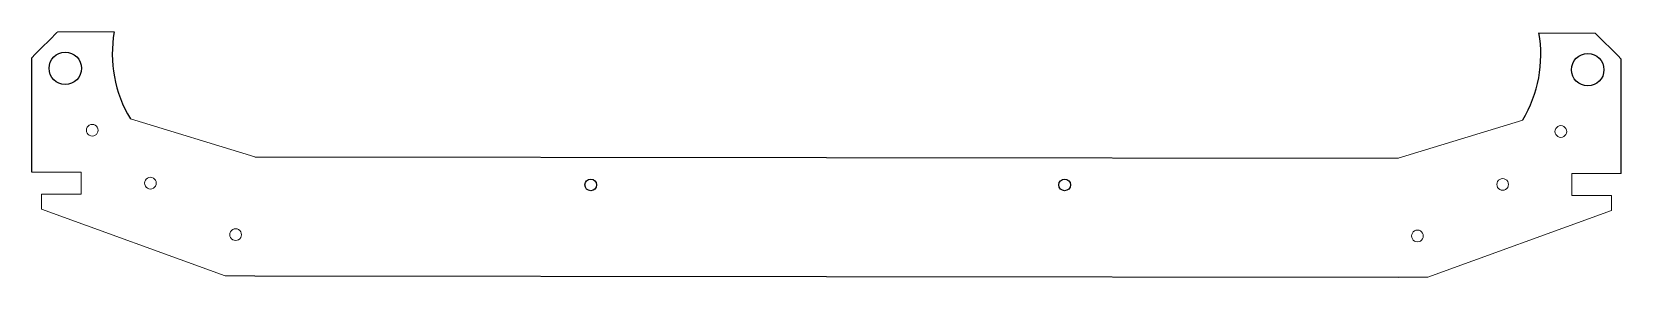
# Model space of a CAD drawing. Header units: millimetres. Extents: x 135 to 625, y 471 to 547.
import ezdxf

# ---------------------------------------------------------------- set-up
doc = ezdxf.new("R2010")
doc.units = ezdxf.units.MM
doc.header["$MEASUREMENT"] = 0
doc.layers.add('Layer 1', color=7, linetype='Continuous')

msp = doc.modelspace()

# ---------------------------------------------------------------- linework, layer by layer
for p, q in [((135.05, 503.34), (135.05, 538.63)), ((624.71, 502.91), (624.71, 538.2)), ((203.76, 508.02), (556.04, 507.62)), ((203.76, 471.34), (556.04, 470.94))]:
    msp.add_line(p, q)
for centre, radius in [((145.36, 535.36), 5), ((614.41, 534.93), 5), ((307.25, 499.42), 1.8), ((453.25, 499.42), 1.8)]:
    msp.add_circle(centre, radius)
for centre, start, end in [((198.84, 539.9), 170.0955, 211.0642), ((560.95, 539.56), 328.9358, 9.9045)]:
    msp.add_arc(centre, 39, start, end)
at = {"layer": 'Layer 1', "lineweight": 9}
for points in [[(135.05, 538.63), (137.57, 541.14), (143.06, 546.64), (143.06, 546.64)], [(160.43, 546.61), (160.43, 546.61), (143.1, 546.61), (143.1, 546.61)], [(599.37, 546.21), (599.37, 546.21), (616.7, 546.21), (616.7, 546.21)], [(624.71, 538.2), (622.2, 540.71), (616.7, 546.21), (616.7, 546.21)], [(165.44, 519.78), (165.44, 519.78), (203.76, 508.02), (203.76, 508.02)], [(594.36, 519.38), (594.36, 519.38), (556.04, 507.62), (556.04, 507.62)], [(151.94, 516.75), (151.94, 516.75), (151.88, 516.28), (151.88, 516.28)], [(151.88, 516.28), (151.88, 516.28), (151.94, 515.81), (151.94, 515.81)], [(152.12, 517.18), (152.12, 517.18), (151.94, 516.75), (151.94, 516.75)], [(151.94, 515.81), (151.94, 515.81), (152.12, 515.38), (152.12, 515.38)], [(152.41, 517.55), (152.41, 517.55), (152.12, 517.18), (152.12, 517.18)], [(152.12, 515.38), (152.12, 515.38), (152.41, 515), (152.41, 515)], [(152.78, 517.84), (152.78, 517.84), (152.41, 517.55), (152.41, 517.55)], [(152.41, 515), (152.41, 515), (152.78, 514.72), (152.78, 514.72)], [(153.21, 518.02), (153.21, 518.02), (152.78, 517.84), (152.78, 517.84)], [(152.78, 514.72), (152.78, 514.72), (153.21, 514.54), (153.21, 514.54)], [(153.68, 518.08), (153.68, 518.08), (153.21, 518.02), (153.21, 518.02)], [(153.21, 514.54), (153.21, 514.54), (153.68, 514.47), (153.68, 514.47)], [(154.15, 518.02), (154.15, 518.02), (153.68, 518.08), (153.68, 518.08)], [(153.68, 514.47), (153.68, 514.47), (154.15, 514.54), (154.15, 514.54)], [(154.58, 517.84), (154.58, 517.84), (154.15, 518.02), (154.15, 518.02)], [(154.15, 514.54), (154.15, 514.54), (154.58, 514.72), (154.58, 514.72)], [(154.96, 517.55), (154.96, 517.55), (154.58, 517.84), (154.58, 517.84)], [(154.58, 514.72), (154.58, 514.72), (154.96, 515), (154.96, 515)], [(155.24, 517.18), (155.24, 517.18), (154.96, 517.55), (154.96, 517.55)], [(154.96, 515), (154.96, 515), (155.24, 515.38), (155.24, 515.38)], [(155.42, 516.75), (155.42, 516.75), (155.24, 517.18), (155.24, 517.18)], [(155.24, 515.38), (155.24, 515.38), (155.42, 515.81), (155.42, 515.81)], [(155.48, 516.28), (155.48, 516.28), (155.42, 516.75), (155.42, 516.75)], [(155.42, 515.81), (155.42, 515.81), (155.48, 516.28), (155.48, 516.28)], [(604.31, 515.88), (604.31, 515.88), (604.38, 516.34), (604.38, 516.34)], [(604.38, 515.41), (604.38, 515.41), (604.31, 515.88), (604.31, 515.88)], [(604.38, 516.34), (604.38, 516.34), (604.56, 516.78), (604.56, 516.78)], [(604.56, 514.97), (604.56, 514.97), (604.38, 515.41), (604.38, 515.41)], [(604.56, 516.78), (604.56, 516.78), (604.84, 517.15), (604.84, 517.15)], [(604.84, 514.6), (604.84, 514.6), (604.56, 514.97), (604.56, 514.97)], [(604.84, 517.15), (604.84, 517.15), (605.22, 517.44), (605.22, 517.44)], [(605.22, 514.31), (605.22, 514.31), (604.84, 514.6), (604.84, 514.6)], [(605.22, 517.44), (605.22, 517.44), (605.65, 517.62), (605.65, 517.62)], [(605.65, 514.13), (605.65, 514.13), (605.22, 514.31), (605.22, 514.31)], [(605.65, 517.62), (605.65, 517.62), (606.12, 517.68), (606.12, 517.68)], [(606.12, 517.68), (606.12, 517.68), (606.59, 517.62), (606.59, 517.62)], [(606.59, 517.62), (606.59, 517.62), (607.02, 517.44), (607.02, 517.44)], [(607.02, 514.31), (607.02, 514.31), (606.59, 514.13), (606.59, 514.13)], [(607.02, 517.44), (607.02, 517.44), (607.39, 517.15), (607.39, 517.15)], [(607.39, 514.6), (607.39, 514.6), (607.02, 514.31), (607.02, 514.31)], [(607.39, 517.15), (607.39, 517.15), (607.68, 516.78), (607.68, 516.78)], [(607.68, 514.97), (607.68, 514.97), (607.39, 514.6), (607.39, 514.6)], [(607.68, 516.78), (607.68, 516.78), (607.86, 516.34), (607.86, 516.34)], [(607.86, 515.41), (607.86, 515.41), (607.68, 514.97), (607.68, 514.97)], [(607.86, 516.34), (607.86, 516.34), (607.92, 515.88), (607.92, 515.88)], [(607.92, 515.88), (607.92, 515.88), (607.86, 515.41), (607.86, 515.41)], [(606.12, 514.07), (606.12, 514.07), (605.65, 514.13), (605.65, 514.13)], [(606.59, 514.13), (606.59, 514.13), (606.12, 514.07), (606.12, 514.07)], [(150.28, 503.34), (150.28, 503.34), (135.05, 503.34), (135.05, 503.34)], [(150.31, 496.6), (150.31, 496.6), (150.31, 503.31), (150.31, 503.31)], [(169.86, 500.42), (169.86, 500.42), (169.8, 499.95), (169.8, 499.95)], [(169.8, 499.95), (169.8, 499.95), (169.86, 499.49), (169.86, 499.49)], [(170.04, 500.86), (170.04, 500.86), (169.86, 500.42), (169.86, 500.42)], [(169.86, 499.49), (169.86, 499.49), (170.04, 499.05), (170.04, 499.05)], [(170.33, 501.23), (170.33, 501.23), (170.04, 500.86), (170.04, 500.86)], [(170.71, 501.52), (170.71, 501.52), (170.33, 501.23), (170.33, 501.23)], [(171.14, 501.7), (171.14, 501.7), (170.71, 501.52), (170.71, 501.52)], [(171.61, 501.76), (171.61, 501.76), (171.14, 501.7), (171.14, 501.7)], [(172.07, 501.7), (172.07, 501.7), (171.61, 501.76), (171.61, 501.76)], [(172.51, 501.52), (172.51, 501.52), (172.07, 501.7), (172.07, 501.7)], [(172.88, 501.23), (172.88, 501.23), (172.51, 501.52), (172.51, 501.52)], [(173.17, 500.86), (173.17, 500.86), (172.88, 501.23), (172.88, 501.23)], [(173.35, 500.42), (173.35, 500.42), (173.17, 500.86), (173.17, 500.86)], [(173.17, 499.05), (173.17, 499.05), (173.35, 499.49), (173.35, 499.49)], [(173.41, 499.95), (173.41, 499.95), (173.35, 500.42), (173.35, 500.42)], [(173.35, 499.49), (173.35, 499.49), (173.41, 499.95), (173.41, 499.95)], [(586.39, 499.55), (586.39, 499.55), (586.45, 500.02), (586.45, 500.02)], [(586.45, 499.09), (586.45, 499.09), (586.39, 499.55), (586.39, 499.55)], [(586.45, 500.02), (586.45, 500.02), (586.63, 500.45), (586.63, 500.45)], [(586.63, 500.45), (586.63, 500.45), (586.92, 500.83), (586.92, 500.83)], [(586.92, 500.83), (586.92, 500.83), (587.29, 501.11), (587.29, 501.11)], [(587.29, 501.11), (587.29, 501.11), (587.72, 501.29), (587.72, 501.29)], [(587.72, 501.29), (587.72, 501.29), (588.19, 501.36), (588.19, 501.36)], [(588.19, 501.36), (588.19, 501.36), (588.66, 501.29), (588.66, 501.29)], [(588.66, 501.29), (588.66, 501.29), (589.09, 501.11), (589.09, 501.11)], [(589.09, 501.11), (589.09, 501.11), (589.47, 500.83), (589.47, 500.83)], [(589.47, 500.83), (589.47, 500.83), (589.75, 500.45), (589.75, 500.45)], [(589.75, 500.45), (589.75, 500.45), (589.93, 500.02), (589.93, 500.02)], [(589.93, 500.02), (589.93, 500.02), (590, 499.55), (590, 499.55)], [(590, 499.55), (590, 499.55), (589.93, 499.09), (589.93, 499.09)], [(609.49, 502.91), (609.49, 502.91), (624.71, 502.91), (624.71, 502.91)], [(609.49, 496.19), (609.49, 496.19), (609.49, 502.91), (609.49, 502.91)], [(138.08, 496.6), (138.08, 496.6), (150.31, 496.6), (150.31, 496.6)], [(138.08, 491.89), (138.08, 491.89), (138.08, 496.6), (138.08, 496.6)], [(170.04, 499.05), (170.04, 499.05), (170.33, 498.68), (170.33, 498.68)], [(170.33, 498.68), (170.33, 498.68), (170.71, 498.39), (170.71, 498.39)], [(170.71, 498.39), (170.71, 498.39), (171.14, 498.21), (171.14, 498.21)], [(171.14, 498.21), (171.14, 498.21), (171.61, 498.15), (171.61, 498.15)], [(171.61, 498.15), (171.61, 498.15), (172.07, 498.21), (172.07, 498.21)], [(172.07, 498.21), (172.07, 498.21), (172.51, 498.39), (172.51, 498.39)], [(172.51, 498.39), (172.51, 498.39), (172.88, 498.68), (172.88, 498.68)], [(172.88, 498.68), (172.88, 498.68), (173.17, 499.05), (173.17, 499.05)], [(586.63, 498.65), (586.63, 498.65), (586.45, 499.09), (586.45, 499.09)], [(586.92, 498.28), (586.92, 498.28), (586.63, 498.65), (586.63, 498.65)], [(587.29, 497.99), (587.29, 497.99), (586.92, 498.28), (586.92, 498.28)], [(587.72, 497.81), (587.72, 497.81), (587.29, 497.99), (587.29, 497.99)], [(588.19, 497.75), (588.19, 497.75), (587.72, 497.81), (587.72, 497.81)], [(588.66, 497.81), (588.66, 497.81), (588.19, 497.75), (588.19, 497.75)], [(589.09, 497.99), (589.09, 497.99), (588.66, 497.81), (588.66, 497.81)], [(589.47, 498.28), (589.47, 498.28), (589.09, 497.99), (589.09, 497.99)], [(589.75, 498.65), (589.75, 498.65), (589.47, 498.28), (589.47, 498.28)], [(589.93, 499.09), (589.93, 499.09), (589.75, 498.65), (589.75, 498.65)], [(621.71, 496.19), (621.71, 496.19), (609.49, 496.19), (609.49, 496.19)], [(621.71, 491.48), (621.71, 491.48), (621.71, 496.19), (621.71, 496.19)], [(194.64, 471.34), (194.64, 471.34), (138.08, 491.89), (138.08, 491.89)], [(565.16, 470.94), (565.16, 470.94), (621.71, 491.48), (621.71, 491.48)], [(196.11, 484.54), (196.11, 484.54), (196.29, 484.98), (196.29, 484.98)], [(196.29, 484.98), (196.29, 484.98), (196.57, 485.35), (196.57, 485.35)], [(196.57, 485.35), (196.57, 485.35), (196.95, 485.64), (196.95, 485.64)], [(196.95, 485.64), (196.95, 485.64), (197.38, 485.82), (197.38, 485.82)], [(197.38, 485.82), (197.38, 485.82), (197.85, 485.88), (197.85, 485.88)], [(197.85, 485.88), (197.85, 485.88), (198.32, 485.82), (198.32, 485.82)], [(198.32, 485.82), (198.32, 485.82), (198.75, 485.64), (198.75, 485.64)], [(198.75, 485.64), (198.75, 485.64), (199.12, 485.35), (199.12, 485.35)], [(199.12, 485.35), (199.12, 485.35), (199.41, 484.98), (199.41, 484.98)], [(199.41, 484.98), (199.41, 484.98), (199.59, 484.54), (199.59, 484.54)], [(560.67, 484.95), (560.67, 484.95), (560.39, 484.57), (560.39, 484.57)], [(561.05, 485.23), (561.05, 485.23), (560.67, 484.95), (560.67, 484.95)], [(561.48, 485.41), (561.48, 485.41), (561.05, 485.23), (561.05, 485.23)], [(561.95, 485.48), (561.95, 485.48), (561.48, 485.41), (561.48, 485.41)], [(562.42, 485.41), (562.42, 485.41), (561.95, 485.48), (561.95, 485.48)], [(562.85, 485.23), (562.85, 485.23), (562.42, 485.41), (562.42, 485.41)], [(563.23, 484.95), (563.23, 484.95), (562.85, 485.23), (562.85, 485.23)], [(563.51, 484.57), (563.51, 484.57), (563.23, 484.95), (563.23, 484.95)], [(196.05, 484.07), (196.05, 484.07), (196.11, 484.54), (196.11, 484.54)], [(196.11, 483.61), (196.11, 483.61), (196.05, 484.07), (196.05, 484.07)], [(196.29, 483.17), (196.29, 483.17), (196.11, 483.61), (196.11, 483.61)], [(196.57, 482.8), (196.57, 482.8), (196.29, 483.17), (196.29, 483.17)], [(196.95, 482.51), (196.95, 482.51), (196.57, 482.8), (196.57, 482.8)], [(197.38, 482.33), (197.38, 482.33), (196.95, 482.51), (196.95, 482.51)], [(197.85, 482.27), (197.85, 482.27), (197.38, 482.33), (197.38, 482.33)], [(198.32, 482.33), (198.32, 482.33), (197.85, 482.27), (197.85, 482.27)], [(198.75, 482.51), (198.75, 482.51), (198.32, 482.33), (198.32, 482.33)], [(199.12, 482.8), (199.12, 482.8), (198.75, 482.51), (198.75, 482.51)], [(199.41, 483.17), (199.41, 483.17), (199.12, 482.8), (199.12, 482.8)], [(199.59, 483.61), (199.59, 483.61), (199.41, 483.17), (199.41, 483.17)], [(199.59, 484.54), (199.59, 484.54), (199.65, 484.07), (199.65, 484.07)], [(199.65, 484.07), (199.65, 484.07), (199.59, 483.61), (199.59, 483.61)], [(560.21, 484.14), (560.21, 484.14), (560.15, 483.67), (560.15, 483.67)], [(560.15, 483.67), (560.15, 483.67), (560.21, 483.21), (560.21, 483.21)], [(560.39, 484.57), (560.39, 484.57), (560.21, 484.14), (560.21, 484.14)], [(560.21, 483.21), (560.21, 483.21), (560.39, 482.77), (560.39, 482.77)], [(560.39, 482.77), (560.39, 482.77), (560.67, 482.4), (560.67, 482.4)], [(560.67, 482.4), (560.67, 482.4), (561.05, 482.11), (561.05, 482.11)], [(561.05, 482.11), (561.05, 482.11), (561.48, 481.93), (561.48, 481.93)], [(561.48, 481.93), (561.48, 481.93), (561.95, 481.87), (561.95, 481.87)], [(561.95, 481.87), (561.95, 481.87), (562.42, 481.93), (562.42, 481.93)], [(562.42, 481.93), (562.42, 481.93), (562.85, 482.11), (562.85, 482.11)], [(562.85, 482.11), (562.85, 482.11), (563.23, 482.4), (563.23, 482.4)], [(563.23, 482.4), (563.23, 482.4), (563.51, 482.77), (563.51, 482.77)], [(563.69, 484.14), (563.69, 484.14), (563.51, 484.57), (563.51, 484.57)], [(563.51, 482.77), (563.51, 482.77), (563.69, 483.21), (563.69, 483.21)], [(563.75, 483.67), (563.75, 483.67), (563.69, 484.14), (563.69, 484.14)], [(563.69, 483.21), (563.69, 483.21), (563.75, 483.67), (563.75, 483.67)], [(203.76, 471.34), (203.76, 471.34), (194.64, 471.34), (194.64, 471.34)], [(556.04, 470.94), (556.04, 470.94), (565.16, 470.94), (565.16, 470.94)]]:
    msp.add_open_spline(points, degree=3, dxfattribs=at)
at = {"layer": 'Layer 1', "lineweight": 18}
msp.add_open_spline([(594.36, 519.38), (594.36, 519.38), (594.36, 519.41), (594.37, 519.46)], degree=3, dxfattribs=at)

doc.saveas('drawing.dxf')
